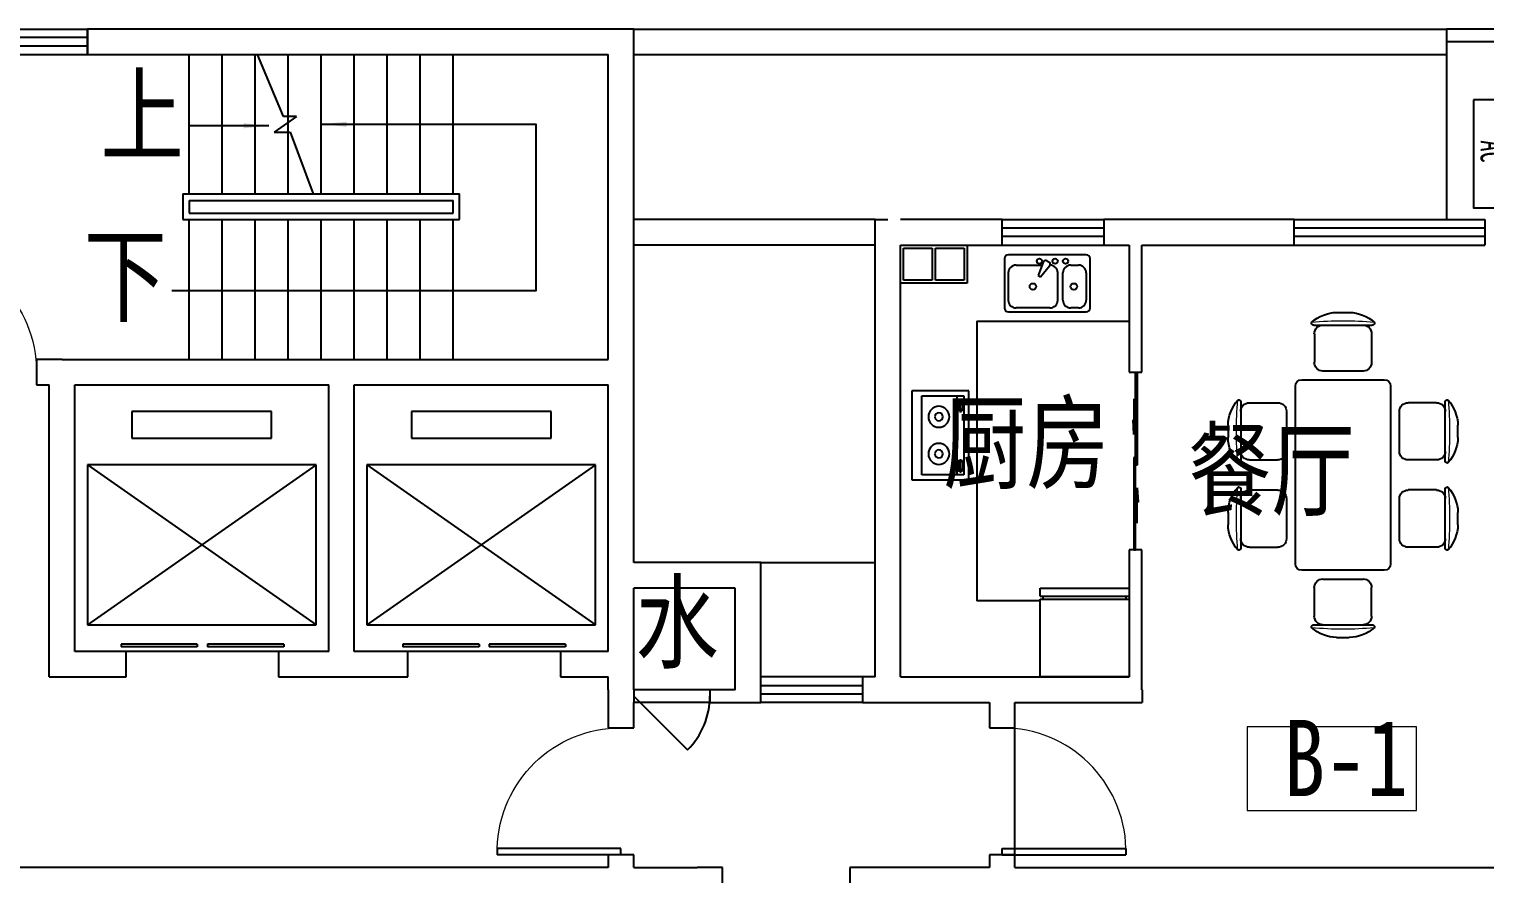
# Model space of a CAD drawing. Extents: x 963421 to 998221, y -625243 to -609443.
# Drawn here: x 979062 to 990521, y -616093 to -609443 of the extents above; entities that cross this region are included whole.
import ezdxf

# ---------------------------------------------------------------- set-up
doc = ezdxf.new("R2010")
doc.units = 0
doc.header["$LTSCALE"] = 1000
doc.header["$MEASUREMENT"] = 0
doc.layers.get('0').update_dxf_attribs({"linetype": 'CONTINUOUS'})
for name, color, linetype in [('BATH', 8, 'CONTINUOUS'), ('Elec(电器)', 33, 'CONTINUOUS'), ('F1', 223, 'CONTINUOUS'), ('Furniture(家具)', 8, 'CONTINUOUS'), ('STAIR', 3, 'CONTINUOUS'), ('WALL', 2, 'CONTINUOUS'), ('WINDOW', 4, 'CONTINUOUS'), ('家具', 8, 'CONTINUOUS'), ('箭头', 11, 'CONTINUOUS')]:
    doc.layers.add(name, color=color, linetype=linetype)
doc.layers.add('文字标注', color=121, linetype='CONTINUOUS', lineweight=0)
doc.styles.add('-黑体', font='simhei.ttf', dxfattribs={"width": 0.8})
doc.styles.add('_ZBHZ', font='simhei.ttf', dxfattribs={"width": 0.8})
doc.styles.add('DIM_FONT', font='ZBTXT.shx', dxfattribs={"width": 0.8})

# ---------------------------------------------------------------- blocks, each defined once
blk = doc.blocks.new('_ARROW')
blk.add_solid([(0, 0), (-1, 0.1), (-1, -0.1)])
blk = doc.blocks.new('餐桌2')
for p, q in [((-50, 529), (50, 529)), ((-230, 429), (230, 429)), ((-225, 362), (-225, 136)), ((225, 362), (225, 136)), ((325, 0), (-325, 0)), ((-158, 69), (158, 69)), ((-375, -50), (-375, -1450)), ((375, -1450), (375, -50)), ((-804, -637), (-804, -177)), ((-737, -182), (-512, -182)), ((737, -182), (512, -182)), ((804, -177), (804, -637)), ((-444, -564), (-444, -249)), ((444, -249), (444, -564)), ((-904, -456), (-904, -357)), ((904, -357), (904, -456)), ((-737, -632), (-512, -632)), ((737, -632), (512, -632)), ((-804, -1323), (-804, -863)), ((-737, -868), (-512, -868)), ((737, -868), (512, -868)), ((804, -863), (804, -1323)), ((-444, -1251), (-444, -936)), ((444, -936), (444, -1251)), ((-904, -1143), (-904, -1044)), ((904, -1044), (904, -1143)), ((-737, -1318), (-512, -1318)), ((737, -1318), (512, -1318)), ((-325, -1500), (325, -1500)), ((-158, -1569), (158, -1569)), ((-225, -1862), (-225, -1636)), ((225, -1862), (225, -1636)), ((-230, -1929), (230, -1929)), ((-50, -2029), (50, -2029))]:
    blk.add_line(p, q)
for centre, radius, start, end in [((-40, 214), 316, 91.7651, 130.7265), ((40, 214), 316, 49.2735, 88.2349), ((-239, 445), 10, 130.7265, 202.67), ((-230, 449), 20, 202.67, 270), ((-158, 362), 67.5, 90, 180), ((158, 362), 67.5, 0, 90), ((230, 449), 20, 270, 337.33), ((239, 445), 10, 337.33, 49.2735), ((-158, 136), 67.5, 180, 270), ((158, 136), 67.5, 270, 0), ((-325, -50), 50, 90, 180), ((325, -50), 50, 0, 90), ((-589, -367), 316, 139.2735, 178.2349), ((-820, -167), 10, 67.33, 139.2735), ((-824, -177), 20, 0, 67.33), ((-737, -249), 67.5, 90, 180), ((-512, -249), 67.5, 0, 90), ((512, -249), 67.5, 90, 180), ((737, -249), 67.5, 0, 90), ((824, -177), 20, 112.67, 180), ((820, -167), 10, 40.7265, 112.67), ((589, -367), 316, 1.7651, 40.7265), ((-589, -446), 316, 181.7651, 220.7265), ((589, -446), 316, 319.2735, 358.2349), ((-737, -564), 67.5, 180, 270), ((-512, -564), 67.5, 270, 0), ((512, -564), 67.5, 180, 270), ((737, -564), 67.5, 270, 0), ((-820, -646), 10, 220.7265, 292.67), ((-824, -637), 20, 292.67, 0), ((824, -637), 20, 180, 247.33), ((820, -646), 10, 247.33, 319.2735), ((-589, -1054), 316, 139.2735, 178.2349), ((-820, -854), 10, 67.33, 139.2735), ((-824, -863), 20, 0, 67.33), ((-737, -936), 67.5, 90, 180), ((-512, -936), 67.5, 0, 90), ((512, -936), 67.5, 90, 180), ((737, -936), 67.5, 0, 90), ((824, -863), 20, 112.67, 180), ((820, -854), 10, 40.7265, 112.67), ((589, -1054), 316, 1.7651, 40.7265), ((-589, -1133), 316, 181.7651, 220.7265), ((589, -1133), 316, 319.2735, 358.2349), ((-737, -1251), 67.5, 180, 270), ((-512, -1251), 67.5, 270, 0), ((512, -1251), 67.5, 180, 270), ((737, -1251), 67.5, 270, 0), ((-820, -1333), 10, 220.7265, 292.67), ((-824, -1323), 20, 292.67, 0), ((824, -1323), 20, 180, 247.33), ((820, -1333), 10, 247.33, 319.2735), ((-325, -1450), 50, 180, 270), ((325, -1450), 50, 270, 0), ((-158, -1636), 67.5, 90, 180), ((158, -1636), 67.5, 0, 90), ((-239, -1945), 10, 157.33, 229.2735), ((-230, -1949), 20, 90, 157.33), ((-158, -1862), 67.5, 180, 270), ((158, -1862), 67.5, 270, 0), ((230, -1949), 20, 22.67, 90), ((239, -1945), 10, 310.7265, 22.67), ((-40, -1714), 316, 229.2735, 268.2349), ((40, -1714), 316, 271.7651, 310.7265)]:
    blk.add_arc(centre, radius, start, end)
at = {"lineweight": 13}
for centre, start, end in [((0, -2249), 84.8023, 95.1977), ((1874, -407), 174.8023, 185.1977), ((-1874, -407), 354.8023, 5.1977), ((1874, -1093), 174.8023, 185.1977), ((-1874, -1093), 354.8023, 5.1977), ((0, 749), 264.8023, 275.1977)]:
    blk.add_arc(centre, 2713, start, end, dxfattribs=at)
blk = doc.blocks.new('_E10NWL')
for p, q in [((-275, 0), (275, 0)), ((-275, -482), (-275, 0)), ((275, 0), (275, -482)), ((275, -482), (-275, -482)), ((-275, -550), (-275, -499.1)), ((275, -499.1), (-275, -499.1)), ((-256.6, -482), (-256.6, -499.1)), ((256.6, -482), (256.6, -499.1)), ((275, -499.1), (275, -550)), ((275, -550), (-275, -550))]:
    blk.add_line(p, q)
at = {"style": 'DIM_FONT', "width": 0.8, "flags": 9}
for tag in ['XSIZE', 'YSIZE']:
    blk.add_attdef(tag, (0, 0), '', height=0.5, dxfattribs=at)
blk = doc.blocks.new('A$C20217E62')
at = {"layer": 'F1'}
for p, q in [((0, 419), (0, 31)), ((644, 450), (31, 450)), ((92, 368), (298, 368)), ((306, 391), (267, 287)), ((285, 277), (355, 363)), ((335, 402), (350, 393)), ((522, 368), (583, 368)), ((675, 31), (675, 419)), ((31, 92), (31, 307)), ((267, 287), (285, 277)), ((419, 307), (419, 92)), ((460, 92), (460, 307)), ((644, 307), (644, 92)), ((31, 0), (644, 0)), ((358, 31), (92, 31)), ((583, 31), (522, 31))]:
    blk.add_line(p, q, dxfattribs=at)
for centre, radius in [((276, 399), 20.5), ((399, 399), 20.5), ((481, 399), 20.5), ((225, 199), 25.6), ((547, 199), 25.6)]:
    blk.add_circle(centre, radius, dxfattribs=at)
for centre, radius, start, end in [((31, 419), 30.7, 90, 180), ((92, 307), 61.4, 90, 180), ((325, 384), 20.5, 60, 159.4623), ((340, 376), 20.5, 320.5377, 60), ((358, 307), 61.4, 360, 90), ((522, 307), 61.4, 90, 180), ((583, 307), 61.4, 360, 90), ((644, 419), 30.7, 360, 90), ((31, 31), 30.7, 180, 270), ((92, 92), 61.4, 180, 270), ((358, 92), 61.4, 270, 360), ((522, 92), 61.4, 180, 270), ((583, 92), 61.4, 270, 360), ((644, 31), 30.7, 270, 360)]:
    blk.add_arc(centre, radius, start, end, dxfattribs=at)
blk = doc.blocks.new('A$C179D235A')
at = {"layer": 'BATH'}
for p, q in [((0, 0), (0, 450)), ((0, 450), (700, 450)), ((40, 370), (40, 40)), ((660, 370), (40, 370)), ((660, 40), (660, 370)), ((700, 450), (700, 0)), ((40, 96), (660, 96)), ((40, 40), (660, 40)), ((71, 73), (71, 62)), ((146, 64), (82, 64)), ((82, 64), (82, 47)), ((82, 47), (146, 47)), ((146, 47), (146, 64)), ((163, 72), (163, 62)), ((544, 73), (544, 62)), ((555, 64), (555, 47)), ((619, 64), (555, 64)), ((555, 47), (619, 47)), ((619, 47), (619, 64)), ((636, 72), (636, 62)), ((700, 0), (0, 0))]:
    blk.add_line(p, q, dxfattribs=at)
for centre, radius in [((204, 237), 82.5), ((204, 237), 31.6), ((496, 237), 82.5), ((496, 237), 31.6)]:
    blk.add_circle(centre, radius, dxfattribs=at)
for centre, radius, start, end in [((75, 72), 4.03, 121.9106, 180), ((75, 72), 4.03, 180, 197.9454), ((75, 62), 4.03, 121.9106, 180), ((75, 62), 4.03, 180, 238.0894), ((95, 41), 41.3, 104.4631, 121.9106), ((95, 30), 41.3, 104.4631, 121.9106), ((95, 93), 41.3, 238.0894, 251.0845), ((108, -11), 94.4, 96.0983, 104.4631), ((108, -21), 94.4, 96.0983, 104.4631), ((117, -93), 177, 90, 96.0983), ((117, -104), 177, 90, 96.0983), ((117, -93), 177, 83.9017, 90), ((117, -104), 177, 83.9017, 90), ((126, -11), 94.4, 75.5369, 83.9017), ((126, -21), 94.4, 75.5369, 83.9017), ((126, 145), 94.4, 282.4611, 284.4631), ((139, 41), 41.3, 58.0894, 75.5369), ((139, 30), 41.3, 58.0894, 75.5369), ((139, 93), 41.3, 284.4631, 301.9106), ((159, 72), 4.03, 0, 58.0894), ((159, 62), 4.03, 360, 58.0894), ((159, 62), 4.03, 301.9106, 360), ((548, 72), 4.03, 121.9106, 180), ((548, 72), 4.03, 180, 197.9454), ((548, 62), 4.03, 121.9106, 180), ((548, 62), 4.03, 180, 238.0894), ((568, 41), 41.3, 104.4631, 121.9106), ((568, 30), 41.3, 104.4631, 121.9106), ((568, 93), 41.3, 238.0894, 251.0845), ((581, -11), 94.4, 96.0983, 104.4631), ((581, -21), 94.4, 96.0983, 104.4631), ((590, -93), 177, 90, 96.0983), ((590, -104), 177, 90, 96.0983), ((590, -93), 177, 83.9017, 90), ((590, -104), 177, 83.9017, 90), ((599, -11), 94.4, 75.5369, 83.9017), ((599, -21), 94.4, 75.5369, 83.9017), ((599, 145), 94.4, 282.4611, 284.4631), ((612, 41), 41.3, 58.0894, 75.5369), ((612, 30), 41.3, 58.0894, 75.5369), ((612, 93), 41.3, 284.4631, 301.9106), ((632, 72), 4.03, 0, 58.0894), ((632, 62), 4.03, 0, 58.0894), ((632, 62), 4.03, 301.9106, 360)]:
    blk.add_arc(centre, radius, start, end, dxfattribs=at)
blk = doc.blocks.new('A$C505D2F39')
at = {"layer": 'F1'}
for p, q in [((526, 301), (0, 301)), ((0, 301), (0, 0)), ((250, 276), (25, 276)), ((25, 276), (25, 25)), ((250, 25), (250, 276)), ((501, 276), (276, 276)), ((276, 276), (276, 25)), ((501, 25), (501, 276)), ((526, 0), (526, 301)), ((0, 0), (526, 0)), ((25, 25), (250, 25)), ((276, 25), (501, 25))]:
    blk.add_line(p, q, dxfattribs=at)
blk = doc.blocks.new('空调室外机2')
at = {"ltscale": 0.5}
blk.add_lwpolyline([(0, 0), (850, 0), (850, 320), (0, 320)], close=True, dxfattribs=at)
at = {"ltscale": 0.5, "style": '_ZBHZ', "width": 0.65}
blk.add_text('AC', height=200, dxfattribs=at).set_placement((319, 55))
blk = doc.blocks.new('$WINLIB2D$00000001')
for p, q in [((-0.5, 0.5), (0.5, 0.5)), ((-0.5, 0.5), (-0.5, -0.5)), ((0.5, -0.5), (0.5, 0.5)), ((0.5, 0.1667), (-0.5, 0.1667)), ((0.5, -0.1667), (-0.5, -0.1667)), ((-0.5, -0.5), (0.5, -0.5))]:
    blk.add_line(p, q)
blk = doc.blocks.new('$DorLib2D$00000127')
at = {"color": 0, "linetype": 'Continuous'}
for p, q in [((-0.0333, 0.7949, -93.75), (-0.5333, 0.7949, -93.75)), ((-0.5333, 0.7949, -93.75), (-0.5333, 0.6904, -93.75)), ((-0.0333, 0.7949, -93.75), (-0.0333, 0.6904, -93.75)), ((0.0333, 0.7949, -93.75), (0.0333, 0.6904, -93.75)), ((0.5333, 0.7949, -93.75), (0.0333, 0.7949, -93.75)), ((0.5333, 0.7949, -93.75), (0.5333, 0.6904, -93.75)), ((-0.0333, 0.6904, -93.75), (-0.5333, 0.6904, -93.75)), ((0.5333, 0.6904, -93.75), (0.0333, 0.6904, -93.75)), ((0.5, 0.5, -93.75), (-0.5, 0.5, -93.75))]:
    blk.add_line(p, q, dxfattribs=at)
blk = doc.blocks.new('$DorLib2D$00000001')
for p, q in [((0.45, 0.975), (0.5, 0.975)), ((0.45, 0), (0.45, 0.975)), ((0.5, 0), (0.5, 0.975)), ((0.5, 0), (0.45, 0))]:
    blk.add_line(p, q)
at = {"lineweight": 13}
blk.add_arc((0.475, 0), 0.975, 91.4693, 180, dxfattribs=at)
blk = doc.blocks.new('$DorLib2D$00000114')
at = {"color": 0}
blk.add_line((0.5, 0), (-0.207, 0.707), dxfattribs=at)
blk.add_arc((0.5, 0), 1, 135, 180, dxfattribs=at)
blk = doc.blocks.new('$DorLib2D$00000131')
at = {"color": 0, "linetype": 'Continuous'}
for p, q in [((0.15, 0.125), (0.2319, 0.1973)), ((0.2319, 0.1973), (0.2319, 0.125)), ((-0.5, 0.125), (-0.5, 0)), ((0.0192, 0.125), (-0.5, 0.125)), ((0.0192, 0), (0.0192, 0.125)), ((0.35, 0.125), (0.15, 0.125)), ((-0.5, 0), (0.0192, 0)), ((-0.024, 0), (0.5, 0)), ((-0.024, -0.125), (-0.024, 0)), ((0.5, 0), (0.5, -0.125)), ((-0.35, -0.125), (-0.15, -0.125)), ((-0.2319, -0.1973), (-0.2319, -0.125)), ((-0.15, -0.125), (-0.2319, -0.1973)), ((0.5, -0.125), (-0.024, -0.125))]:
    blk.add_line(p, q, dxfattribs=at)

msp = doc.modelspace()

# ---------------------------------------------------------------- linework, layer by layer
at = {"layer": 'STAIR'}
for p, q in [((980321, -610741), (980321, -609643)), ((980581, -610741), (980581, -609643)), ((980841, -610741), (980841, -609643)), ((981064, -610132), (980861, -609643)), ((981101, -610741), (981101, -609643)), ((981361, -610741), (981361, -609643)), ((981621, -610741), (981621, -609643)), ((981881, -610741), (981881, -609643)), ((982141, -610741), (982141, -609643)), ((982401, -610741), (982401, -609643)), ((981166, -610132), (980991, -610255)), ((981166, -610132), (981064, -610132)), ((980991, -610255), (981116, -610255)), ((981116, -610255), (981297, -610741)), ((980271, -610741), (980271, -610943)), ((980271, -610741), (982451, -610741)), ((982451, -610943), (982451, -610741)), ((980321, -610791), (980321, -610893)), ((980321, -610791), (982401, -610791)), ((982401, -610893), (982401, -610791)), ((980271, -610943), (982451, -610943)), ((980321, -610893), (982401, -610893)), ((980321, -612043), (980321, -610943)), ((980581, -612043), (980581, -610943)), ((980841, -612043), (980841, -610943)), ((981101, -612043), (981101, -610943)), ((981361, -612043), (981361, -610943)), ((981621, -612043), (981621, -610943)), ((981881, -612043), (981881, -610943)), ((982141, -612043), (982141, -610943)), ((982401, -612043), (982401, -610943)), ((980971, -612453), (979871, -612453)), ((979871, -612453), (979871, -612663)), ((980971, -612663), (980971, -612453)), ((983171, -612453), (982071, -612453)), ((982071, -612453), (982071, -612663)), ((983171, -612663), (983171, -612453)), ((979871, -612663), (980971, -612663)), ((982071, -612663), (983171, -612663)), ((981321, -612873), (979521, -614133)), ((979521, -612873), (981321, -614133)), ((981321, -612873), (979521, -612873)), ((979521, -612873), (979521, -614133)), ((981321, -614133), (981321, -612873)), ((983521, -612873), (981721, -614133)), ((981721, -612873), (983521, -614133)), ((983521, -612873), (981721, -612873)), ((981721, -612873), (981721, -614133)), ((983521, -614133), (983521, -612873)), ((979521, -614133), (981321, -614133)), ((981721, -614133), (983521, -614133))]:
    msp.add_line(p, q, dxfattribs=at)
at = {"layer": 'WALL'}
for p, q in [((983821, -609443), (979521, -609443)), ((979521, -609443), (979521, -609643)), ((983821, -612143), (983821, -609443)), ((979521, -609643), (983621, -609643)), ((983621, -612043), (983621, -609643)), ((985721, -610943), (985821, -610942)), ((985721, -611043), (985721, -610943)), ((985822, -610942), (985821, -610942)), ((986721, -610943), (985921, -610943)), ((986721, -611143), (986721, -610943)), ((987721, -610943), (987521, -610943)), ((987521, -610943), (987521, -611143)), ((989021, -610943), (987721, -610943)), ((989021, -611143), (989021, -610943)), ((985721, -614543), (985721, -611041)), ((985921, -611143), (986721, -611143)), ((985921, -614543), (985921, -611143)), ((987521, -611143), (987721, -611143)), ((987721, -611143), (987721, -612143)), ((987821, -612143), (987821, -611143)), ((987821, -611143), (989021, -611143)), ((979321, -612043), (979121, -612043)), ((979121, -612043), (979121, -612243)), ((979321, -612043), (981521, -612043)), ((981521, -612043), (983621, -612043)), ((979121, -612243), (979221, -612243)), ((979221, -614543), (979221, -612243)), ((979421, -612243), (981421, -612243)), ((979421, -614343), (979421, -612243)), ((981421, -614343), (981421, -612243)), ((981621, -612243), (983621, -612243)), ((981621, -614343), (981621, -612243)), ((983621, -613743), (983621, -612243)), ((983821, -613643), (983821, -612143)), ((987721, -612143), (987821, -612143)), ((987821, -613543), (987721, -613543)), ((987721, -613543), (987721, -614543)), ((987821, -614643), (987821, -613543)), ((984821, -613643), (983821, -613643)), ((984821, -614543), (984821, -613643)), ((983621, -614343), (983621, -613743)), ((983821, -614443), (983821, -613843)), ((984621, -613843), (983821, -613843)), ((984621, -614643), (984621, -613843)), ((979826, -614343), (979421, -614343)), ((979826, -614543), (979826, -614343)), ((981421, -614343), (981026, -614343)), ((981026, -614343), (981026, -614543)), ((982044, -614343), (981621, -614343)), ((982044, -614543), (982044, -614343)), ((983621, -614343), (983244, -614343)), ((983244, -614343), (983244, -614543)), ((983821, -614643), (983821, -614443)), ((979221, -614543), (979826, -614543)), ((981026, -614543), (981521, -614543)), ((981521, -614543), (982044, -614543)), ((983244, -614543), (983621, -614543)), ((983621, -614643), (983621, -614543)), ((983621, -614643), (983621, -614943)), ((983821, -614643), (983821, -614743)), ((984621, -614643), (984421, -614643)), ((984421, -614643), (984421, -614743)), ((984821, -614743), (984821, -614543)), ((985721, -614543), (985621, -614543)), ((985621, -614543), (985621, -614743)), ((985921, -614543), (986721, -614543)), ((986721, -614543), (987721, -614543)), ((987821, -614643), (987823, -614643)), ((987823, -614643), (987823, -614743)), ((983821, -614943), (983821, -614743)), ((984421, -614743), (984721, -614743)), ((984721, -614743), (984821, -614743)), ((985621, -614743), (985821, -614743)), ((985821, -614743), (986621, -614743)), ((986621, -614743), (986621, -614943)), ((986821, -614943), (986821, -614743)), ((986821, -614743), (987721, -614743)), ((987721, -614743), (987823, -614743)), ((983621, -614943), (983821, -614943)), ((986621, -614943), (986821, -614943)), ((983821, -615943), (983621, -615943)), ((983621, -615943), (983621, -616043)), ((983821, -616043), (983821, -615943)), ((986821, -615943), (986621, -615943)), ((986621, -615943), (986621, -616043)), ((986821, -616043), (986821, -615943)), ((980821, -616043), (977321, -616043)), ((983621, -616043), (980821, -616043)), ((983821, -616043), (984321, -616043)), ((984521, -616043), (984321, -616043)), ((984521, -616243), (984521, -616043)), ((986621, -616043), (985521, -616043)), ((985521, -616043), (985521, -616243)), ((986821, -616043), (991521, -616043))]:
    msp.add_line(p, q, dxfattribs=at)
at = {"layer": 'WINDOW'}
for p, q in [((983821, -609443), (990220, -609443)), ((994620, -609443), (990220, -609443)), ((990220, -609443), (990220, -610943)), ((993920, -609543), (990220, -609543)), ((983821, -609643), (990220, -609643)), ((985721, -610943), (983821, -610943)), ((985721, -611143), (983821, -611143)), ((984821, -613643), (985721, -613643)), ((984421, -614643), (983821, -614643)), ((984421, -614743), (983821, -614743)), ((986821, -615943), (986821, -614943))]:
    msp.add_line(p, q, dxfattribs=at)
at = {"layer": '家具'}
for p, q in [((986521, -611743), (986521, -613943)), ((986521, -611743), (987721, -611743)), ((987021, -613943), (986521, -613943))]:
    msp.add_line(p, q, dxfattribs=at)
at = {"layer": '文字标注'}
msp.add_lwpolyline([(989984, -614935), (988651, -614935), (988651, -615594), (989984, -615594)], close=True, dxfattribs=at)
at = {"layer": '箭头'}
for points in [[(981361, -610192), (983051, -610192), (983051, -611504), (980186, -611504)], [(980950, -610204), (980321, -610204)], [(980950, -610204), (980321, -610204)]]:
    msp.add_lwpolyline(points, dxfattribs=at)

# ---------------------------------------------------------------- block references
at = {"layer": 'BATH', "xscale": -1, "rotation": 90}
msp.add_blockref('A$C179D235A', (986460, -612291), dxfattribs=at)
at = {"layer": 'Elec(电器)', "rotation": 270}
msp.add_blockref('空调室外机2', (990432, -609999, 0), dxfattribs=at)
at = {"layer": 'F1', "extrusion": (0, 0, -1), "zscale": -1}
msp.add_blockref('A$C505D2F39', (-986447, -611444), dxfattribs=at)
at = {"layer": 'F1', "extrusion": (0, 0, -1), "xscale": -1, "zscale": -1}
msp.add_blockref('A$C20217E62', (-986739, -611669), dxfattribs=at)
at = {"layer": 'Furniture(家具)', "xscale": -1, "rotation": 180}
msp.add_blockref('餐桌2', (989404, -613703), dxfattribs=at)
at = {"layer": 'WINDOW'}
for name, p, xscale, yscale, zscale, rotation in [('$WINLIB2D$00000001', (978921, -609543), -1200, -200, -1200, 180), ('$WINLIB2D$00000001', (987121, -611043), 800, -200, 800, 359.9999999998737), ('$WINLIB2D$00000001', (989771, -611043), 1500, -200, 1500, 359.9999999998833), ('$DorLib2D$00000001', (978621, -612143), -1000, 1000, -1000, 359.9999999996474), ('$DorLib2D$00000131', (987771, -612843), 1400, 100, 1400, 89.99999999994441), ('$DorLib2D$00000127', (980426, -614443), 1200, 200, 1200, 1.879757e-10), ('$DorLib2D$00000127', (982644, -614443), 1200, 200, 1200, 3.63824e-11), ('$DorLib2D$00000114', (984121, -614693), 600, 600, 600, 179.9999999999867), ('$DorLib2D$00000001', (983721, -615443), -1000, 1000, -1000, 89.99999999993773), ('$DorLib2D$00000001', (986721, -615443), -1000, -1000, -1000, 90.00000000018677)]:
    msp.add_blockref(name, p, dxfattribs=dict(at, xscale=xscale, yscale=yscale, zscale=zscale, rotation=rotation))
at = {"layer": 'WINDOW', "xscale": -800, "yscale": 200, "zscale": -800}
msp.add_blockref('$WINLIB2D$00000001', (985221, -614643), dxfattribs=at)
at = {"layer": '家具', "extrusion": (0, 0, -1), "xscale": -1.272727273404598, "yscale": 1.272727273404598, "zscale": -1.272727272727271, "rotation": 180}
msp.add_blockref('_E10NWL', (-987371, -614543), dxfattribs=at)
at = {"layer": '箭头', "yscale": 200, "zscale": 200}
for p, xscale in [((980950, -610204), 200), ((980950, -610204), 200), ((981361, -610192), -200)]:
    msp.add_blockref('_ARROW', p, dxfattribs=dict(at, xscale=xscale))

# ---------------------------------------------------------------- texts
at = {"layer": '文字标注', "style": '-黑体', "width": 0.8}
for s, p in [('上', (979624, -610419)), ('下', (979492, -611683)), ('厨房', (986257, -612999)), ('餐厅', (988185, -613212)), ('水', (983835, -614411)), ('B-1', (988937, -615481))]:
    msp.add_text(s, height=600, dxfattribs=at).set_placement(p)

doc.saveas('drawing.dxf')
